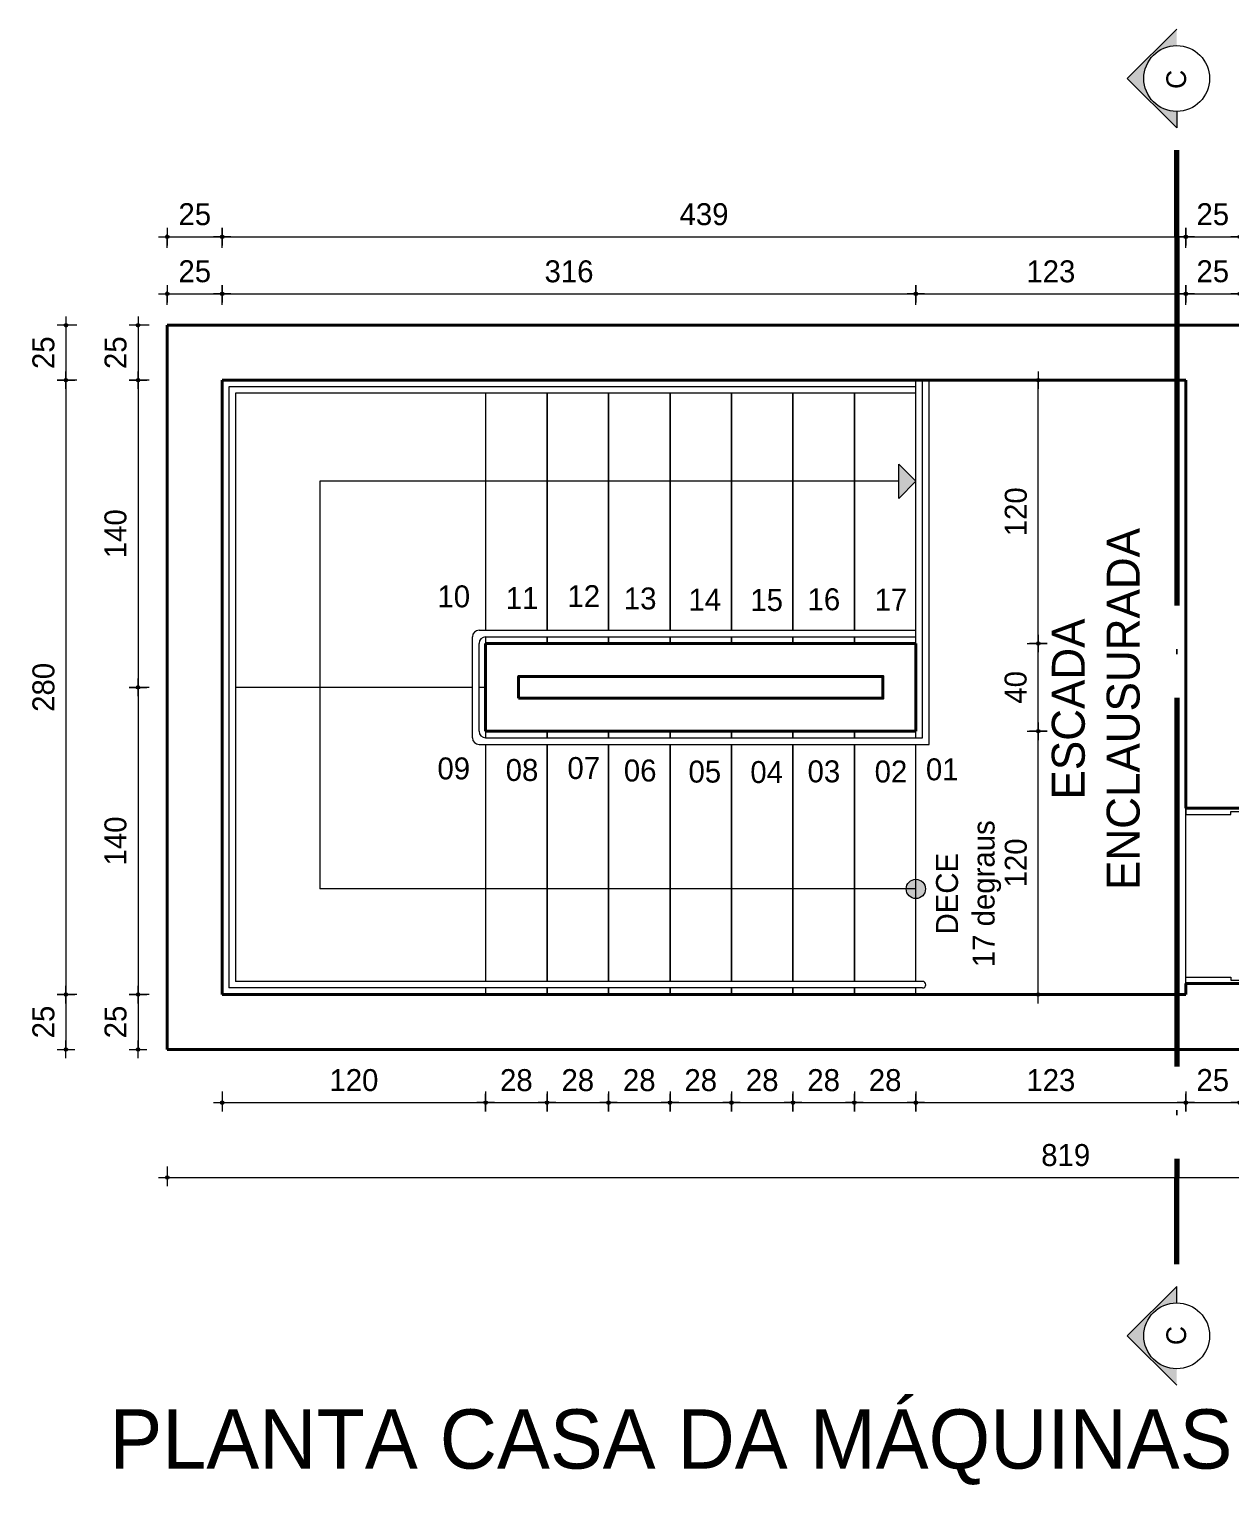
# Model space of a CAD drawing. Header units: millimetres. Extents: x 13204 to 24802, y 21209 to 40694.
# Drawn here: x 18026 to 18573, y 37488 to 38152 of the extents above; entities that cross this region are included whole.
import ezdxf

# ---------------------------------------------------------------- set-up
doc = ezdxf.new("R2010")
doc.units = ezdxf.units.MM
doc.linetypes.add('ACAD_ISO04W100', pattern=[30, 24, -3, 0, -3])
doc.linetypes.add('ACAD_ISO12W100', pattern=[21, 12, -3, 0, -3, 0, -3])
for name, color, linetype, lineweight in [('COTAS', 30, 'Continuous', 5), ('ESQUADRIA', 2, 'Continuous', 20), ('Esquadrias', 2, 'Continuous', 20), ('Linha Corte', 7, 'Continuous', 70), ('PAREDE', 1, 'Continuous', 40), ('Paredes', 1, 'Continuous', 40), ('PISO', 5, 'Continuous', 5), ('TEXTO', 4, 'Continuous', 5)]:
    doc.layers.add(name, color=color, linetype=linetype, lineweight=lineweight)
doc.layers.add('EIXO', color=1, linetype='Continuous')
doc.styles.add('LANA', font='stylu.ttf')
doc.dimstyles.new('COTA 50', dxfattribs={"dimscale": 0, "dimtxt": 10, "dimasz": 0.5, "dimexe": 1.25, "dimexo": 5, "dimgap": 5, "dimtad": 1, "dimdec": 0, "dimtxsty": 'LANA', "dimblk": 'cota', "dimcen": 2.5, "dimse2": 1, "dimclrd": 256, "dimclre": 256, "dimclrt": 256, "dimaunit": 1, "dimadec": 0, "dimazin": 0, "dimtfac": 1, "dimtdec": 0, "dimtmove": 0, "dimatfit": 3, "dimldrblk": 'DOTSMALL', "dimfxl": 5, "dimfxlon": 1, "dimtzin": 9, "dimlwd": -1, "dimlwe": -1, "dimarcsym": 0})

# ---------------------------------------------------------------- blocks, each defined once
blk = doc.blocks.new('*U118', base_point=(59980.12, 15592.17))
at = {"layer": 'Esquadrias'}
for p, q in [((59973.87, 15664.17), (59970.37, 15664.17)), ((59970.37, 15664.17), (59970.37, 15652.67)), ((59974.62, 15665.92), (59973.87, 15665.92)), ((59973.87, 15665.92), (59973.87, 15660.42)), ((59978.62, 15669.17), (59974.62, 15669.17)), ((59974.62, 15669.17), (59974.62, 15592.17)), ((59978.62, 15592.17), (59978.62, 15669.17)), ((59978.62, 15665.92), (59979.37, 15665.92)), ((59979.37, 15665.92), (59979.37, 15660.42)), ((59979.37, 15664.17), (59982.87, 15664.17)), ((59982.87, 15664.17), (59982.87, 15652.67)), ((59971.12, 15652.67), (59971.12, 15662.17)), ((59971.12, 15662.17), (59973.87, 15662.17)), ((59973.87, 15660.42), (59974.62, 15660.42)), ((59979.37, 15660.42), (59978.62, 15660.42)), ((59982.12, 15662.17), (59979.37, 15662.17)), ((59982.12, 15652.67), (59982.12, 15662.17)), ((59970.37, 15652.67), (59971.12, 15652.67)), ((59982.87, 15652.67), (59982.12, 15652.67)), ((59901.62, 15592.17), (59900.12, 15592.17)), ((59901.62, 15588.17), (59901.62, 15592.17)), ((59974.62, 15592.17), (59978.62, 15592.17)), ((59978.62, 15592.17), (59980.12, 15592.17)), ((59978.62, 15588.17), (59978.62, 15592.17)), ((59903.12, 15588.17), (59901.62, 15588.17)), ((59903.12, 15567.62), (59903.12, 15588.17)), ((59977.12, 15567.62), (59977.12, 15588.17)), ((59977.12, 15588.17), (59978.62, 15588.17)), ((59900.12, 15567.62), (59903.12, 15567.62)), ((59980.12, 15567.62), (59977.12, 15567.62))]:
    blk.add_line(p, q, dxfattribs=at)
at = {"layer": 'Esquadrias', "color": 0}
for p, q in [((59900.12, 15567.62), (59900.12, 15567.62)), ((59980.12, 15567.62), (59900.12, 15567.62)), ((59980.12, 15567.62), (59980.12, 15567.62))]:
    blk.add_line(p, q, dxfattribs=at)
blk.add_arc((59978.62, 15592.17), 77, 90, 180, dxfattribs=at)
blk = doc.blocks.new('cota')
at = {"layer": 'COTAS'}
blk.add_hatch(color=256, dxfattribs=at).paths.add_polyline_path([(-1.6, 0, 1), (1.6, 0, 1)])
for points in [[(-1.6, 0), (-8, 0)], [(0, 1.6), (0, 8)], [(8, 0), (1.6, 0)], [(0, -8), (0, -1.6)]]:
    blk.add_lwpolyline(points, dxfattribs=at)
blk.add_circle((0, 0), 1.6, dxfattribs=at)
blk = doc.blocks.new('*D809')
at = {"layer": 'COTAS', "transparency": 16777216}
for p, q in [((18113.63, 38026.15), (18113.63, 38032.4)), ((18114.13, 38031.15), (18429.13, 38031.15))]:
    blk.add_line(p, q, dxfattribs=at)
at = {"layer": 'Defpoints', "color": 0, "transparency": 16777216}
for p in [(18429.63, 38031.15), (18113.63, 37991.81), (18429.63, 37991.81)]:
    blk.add_point(p, dxfattribs=at)
at = {"layer": 'COTAS', "transparency": 16777216, "xscale": 0.5, "yscale": 0.5, "zscale": 0.5, "rotation": 180}
blk.add_blockref('cota', (18113.63, 38031.15), dxfattribs=at)
at = {"layer": 'COTAS', "transparency": 16777216, "xscale": 0.5, "yscale": 0.5, "zscale": 0.5}
blk.add_blockref('cota', (18429.63, 38031.15), dxfattribs=at)
at = {"layer": 'COTAS', "transparency": 16777216, "insert": (18271.63, 38041.33), "char_height": 10, "attachment_point": 5, "style": 'LANA'}
blk.add_mtext('316', dxfattribs=at)
blk = doc.blocks.new('_DotSmall')
at = {"layer": 'PAREDE', "color": 0, "const_width": 0.5}
blk.add_lwpolyline([(-0.0625, 0, 1), (0.0625, 0, 1)], format="xyb", close=True, dxfattribs=at)
blk = doc.blocks.new('*D810')
at = {"layer": 'COTAS', "transparency": 16777216}
for p, q in [((18429.63, 38026.15), (18429.63, 38032.4)), ((18430.13, 38031.15), (18552.13, 38031.15))]:
    blk.add_line(p, q, dxfattribs=at)
at = {"layer": 'Defpoints', "color": 0, "transparency": 16777216}
for p in [(18552.63, 38031.15), (18429.63, 37991.81), (18552.63, 37991.81)]:
    blk.add_point(p, dxfattribs=at)
at = {"layer": 'COTAS', "transparency": 16777216, "xscale": 0.5, "yscale": 0.5, "zscale": 0.5, "rotation": 180}
blk.add_blockref('cota', (18429.63, 38031.15), dxfattribs=at)
at = {"layer": 'COTAS', "transparency": 16777216, "xscale": 0.5, "yscale": 0.5, "zscale": 0.5}
blk.add_blockref('cota', (18552.63, 38031.15), dxfattribs=at)
at = {"layer": 'COTAS', "transparency": 16777216, "insert": (18491.13, 38041.32), "char_height": 10, "attachment_point": 5, "style": 'LANA'}
blk.add_mtext('123', dxfattribs=at)
blk = doc.blocks.new('*D811')
at = {"layer": 'COTAS', "transparency": 16777216}
for p, q in [((18552.63, 38026.15), (18552.63, 38032.4)), ((18553.13, 38031.15), (18576.68, 38031.15))]:
    blk.add_line(p, q, dxfattribs=at)
at = {"layer": 'Defpoints', "color": 0, "transparency": 16777216}
for p in [(18577.18, 38031.15), (18552.63, 37991.81), (18577.18, 37991.81)]:
    blk.add_point(p, dxfattribs=at)
at = {"layer": 'COTAS', "transparency": 16777216, "xscale": 0.5, "yscale": 0.5, "zscale": 0.5, "rotation": 180}
blk.add_blockref('cota', (18552.63, 38031.15), dxfattribs=at)
at = {"layer": 'COTAS', "transparency": 16777216, "xscale": 0.5, "yscale": 0.5, "zscale": 0.5}
blk.add_blockref('cota', (18577.18, 38031.15), dxfattribs=at)
at = {"layer": 'COTAS', "transparency": 16777216, "insert": (18564.9, 38041.36), "char_height": 10, "attachment_point": 5, "style": 'LANA'}
blk.add_mtext('25', dxfattribs=at)
blk = doc.blocks.new('*D815')
at = {"layer": 'COTAS', "transparency": 16777216}
for p, q in [((18088.63, 38026.15), (18088.63, 38032.4)), ((18089.13, 38031.15), (18113.13, 38031.15))]:
    blk.add_line(p, q, dxfattribs=at)
at = {"layer": 'Defpoints', "color": 0, "transparency": 16777216}
for p in [(18113.63, 38031.15), (18088.63, 38016.81), (18113.63, 37991.81)]:
    blk.add_point(p, dxfattribs=at)
at = {"layer": 'COTAS', "transparency": 16777216, "xscale": 0.5, "yscale": 0.5, "zscale": 0.5, "rotation": 180}
blk.add_blockref('cota', (18088.63, 38031.15), dxfattribs=at)
at = {"layer": 'COTAS', "transparency": 16777216, "xscale": 0.5, "yscale": 0.5, "zscale": 0.5}
blk.add_blockref('cota', (18113.63, 38031.15), dxfattribs=at)
at = {"layer": 'COTAS', "transparency": 16777216, "insert": (18101.13, 38041.36), "char_height": 10, "attachment_point": 5, "style": 'LANA'}
blk.add_mtext('25', dxfattribs=at)
blk = doc.blocks.new('*D794')
at = {"layer": 'COTAS', "transparency": 16777216}
for p, q in [((18080.3, 38016.81), (18074.05, 38016.81)), ((18075.3, 38016.31), (18075.3, 37992.31))]:
    blk.add_line(p, q, dxfattribs=at)
at = {"layer": 'Defpoints', "color": 0, "transparency": 16777216}
for p in [(18088.63, 38016.81), (18075.3, 37991.81), (18113.63, 37991.81)]:
    blk.add_point(p, dxfattribs=at)
at = {"layer": 'COTAS', "transparency": 16777216, "xscale": 0.5, "yscale": 0.5, "zscale": 0.5}
for p, rotation in [((18075.3, 38016.81), 90), ((18075.3, 37991.81), 270)]:
    blk.add_blockref('cota', p, dxfattribs=dict(at, rotation=rotation))
at = {"layer": 'COTAS', "transparency": 16777216, "insert": (18065.09, 38004.31), "char_height": 10, "attachment_point": 5, "rotation": 90, "style": 'LANA'}
blk.add_mtext('25', dxfattribs=at)
blk = doc.blocks.new('*D816')
at = {"layer": 'COTAS', "transparency": 16777216}
for p, q in [((18080.3, 37991.81), (18074.05, 37991.81)), ((18075.3, 37991.31), (18075.3, 37852.31))]:
    blk.add_line(p, q, dxfattribs=at)
at = {"layer": 'Defpoints', "color": 0, "transparency": 16777216}
for p in [(18113.63, 37991.81), (18075.3, 37851.81), (18158.04, 37851.81)]:
    blk.add_point(p, dxfattribs=at)
at = {"layer": 'COTAS', "transparency": 16777216, "xscale": 0.5, "yscale": 0.5, "zscale": 0.5}
for p, rotation in [((18075.3, 37991.81), 90), ((18075.3, 37851.81), 270)]:
    blk.add_blockref('cota', p, dxfattribs=dict(at, rotation=rotation))
at = {"layer": 'COTAS', "transparency": 16777216, "insert": (18065.04, 37921.81), "char_height": 10, "attachment_point": 5, "rotation": 90, "style": 'LANA'}
blk.add_mtext('140', dxfattribs=at)
blk = doc.blocks.new('*D817')
at = {"layer": 'COTAS', "transparency": 16777216}
for p, q in [((18080.3, 37851.81), (18074.05, 37851.81)), ((18075.3, 37851.31), (18075.3, 37712.31))]:
    blk.add_line(p, q, dxfattribs=at)
at = {"layer": 'Defpoints', "color": 0, "transparency": 16777216}
for p in [(18158.04, 37851.81), (18075.3, 37711.81), (18233.63, 37711.81)]:
    blk.add_point(p, dxfattribs=at)
at = {"layer": 'COTAS', "transparency": 16777216, "xscale": 0.5, "yscale": 0.5, "zscale": 0.5}
for p, rotation in [((18075.3, 37851.81), 90), ((18075.3, 37711.81), 270)]:
    blk.add_blockref('cota', p, dxfattribs=dict(at, rotation=rotation))
at = {"layer": 'COTAS', "transparency": 16777216, "insert": (18065.04, 37781.81), "char_height": 10, "attachment_point": 5, "rotation": 90, "style": 'LANA'}
blk.add_mtext('140', dxfattribs=at)
blk = doc.blocks.new('*D818')
at = {"layer": 'COTAS', "transparency": 16777216}
for p, q in [((18080.3, 37711.81), (18074.05, 37711.81)), ((18075.3, 37711.31), (18075.3, 37687.31))]:
    blk.add_line(p, q, dxfattribs=at)
at = {"layer": 'Defpoints', "color": 0, "transparency": 16777216}
for p in [(18233.63, 37711.81), (18075.3, 37686.81), (18088.63, 37686.81)]:
    blk.add_point(p, dxfattribs=at)
at = {"layer": 'COTAS', "transparency": 16777216, "xscale": 0.5, "yscale": 0.5, "zscale": 0.5}
for p, rotation in [((18075.3, 37711.81), 90), ((18075.3, 37686.81), 270)]:
    blk.add_blockref('cota', p, dxfattribs=dict(at, rotation=rotation))
at = {"layer": 'COTAS', "transparency": 16777216, "insert": (18065.09, 37699.31), "char_height": 10, "attachment_point": 5, "rotation": 90, "style": 'LANA'}
blk.add_mtext('25', dxfattribs=at)
blk = doc.blocks.new('*D819')
at = {"layer": 'COTAS', "transparency": 16777216}
for p, q in [((18113.63, 37667.59), (18113.63, 37661.34)), ((18114.13, 37662.59), (18233.13, 37662.59))]:
    blk.add_line(p, q, dxfattribs=at)
at = {"layer": 'Defpoints', "color": 0, "transparency": 16777216}
for p in [(18233.63, 37759.95), (18113.63, 37711.81), (18233.63, 37662.59)]:
    blk.add_point(p, dxfattribs=at)
at = {"layer": 'COTAS', "transparency": 16777216, "xscale": 0.5, "yscale": 0.5, "zscale": 0.5, "rotation": 180}
blk.add_blockref('cota', (18113.63, 37662.59), dxfattribs=at)
at = {"layer": 'COTAS', "transparency": 16777216, "xscale": 0.5, "yscale": 0.5, "zscale": 0.5}
blk.add_blockref('cota', (18233.63, 37662.59), dxfattribs=at)
at = {"layer": 'COTAS', "transparency": 16777216, "insert": (18173.63, 37672.77), "char_height": 10, "attachment_point": 5, "style": 'LANA'}
blk.add_mtext('120', dxfattribs=at)
blk = doc.blocks.new('*D820')
at = {"layer": 'COTAS', "transparency": 16777216}
for p, q in [((18233.63, 37667.59), (18233.63, 37661.34)), ((18234.13, 37662.59), (18261.13, 37662.59))]:
    blk.add_line(p, q, dxfattribs=at)
at = {"layer": 'Defpoints', "color": 0, "transparency": 16777216}
for p in [(18233.63, 37759.95), (18261.63, 37711.81), (18261.63, 37662.59)]:
    blk.add_point(p, dxfattribs=at)
at = {"layer": 'COTAS', "transparency": 16777216, "xscale": 0.5, "yscale": 0.5, "zscale": 0.5, "rotation": 180}
blk.add_blockref('cota', (18233.63, 37662.59), dxfattribs=at)
at = {"layer": 'COTAS', "transparency": 16777216, "xscale": 0.5, "yscale": 0.5, "zscale": 0.5}
blk.add_blockref('cota', (18261.63, 37662.59), dxfattribs=at)
at = {"layer": 'COTAS', "transparency": 16777216, "insert": (18247.63, 37672.76), "char_height": 10, "attachment_point": 5, "style": 'LANA'}
blk.add_mtext('28', dxfattribs=at)
blk = doc.blocks.new('*D821')
at = {"layer": 'COTAS', "transparency": 16777216}
for p, q in [((18261.63, 37667.59), (18261.63, 37661.34)), ((18262.13, 37662.59), (18289.13, 37662.59))]:
    blk.add_line(p, q, dxfattribs=at)
at = {"layer": 'Defpoints', "color": 0, "transparency": 16777216}
for p in [(18261.63, 37711.81), (18289.63, 37711.81), (18289.63, 37662.59)]:
    blk.add_point(p, dxfattribs=at)
at = {"layer": 'COTAS', "transparency": 16777216, "xscale": 0.5, "yscale": 0.5, "zscale": 0.5, "rotation": 180}
blk.add_blockref('cota', (18261.63, 37662.59), dxfattribs=at)
at = {"layer": 'COTAS', "transparency": 16777216, "xscale": 0.5, "yscale": 0.5, "zscale": 0.5}
blk.add_blockref('cota', (18289.63, 37662.59), dxfattribs=at)
at = {"layer": 'COTAS', "transparency": 16777216, "insert": (18275.63, 37672.76), "char_height": 10, "attachment_point": 5, "style": 'LANA'}
blk.add_mtext('28', dxfattribs=at)
blk = doc.blocks.new('*D822')
at = {"layer": 'COTAS', "transparency": 16777216}
for p, q in [((18289.63, 37667.59), (18289.63, 37661.34)), ((18290.13, 37662.59), (18317.13, 37662.59))]:
    blk.add_line(p, q, dxfattribs=at)
at = {"layer": 'Defpoints', "color": 0, "transparency": 16777216}
for p in [(18289.63, 37711.81), (18317.63, 37711.81), (18317.63, 37662.59)]:
    blk.add_point(p, dxfattribs=at)
at = {"layer": 'COTAS', "transparency": 16777216, "xscale": 0.5, "yscale": 0.5, "zscale": 0.5, "rotation": 180}
blk.add_blockref('cota', (18289.63, 37662.59), dxfattribs=at)
at = {"layer": 'COTAS', "transparency": 16777216, "xscale": 0.5, "yscale": 0.5, "zscale": 0.5}
blk.add_blockref('cota', (18317.63, 37662.59), dxfattribs=at)
at = {"layer": 'COTAS', "transparency": 16777216, "insert": (18303.63, 37672.76), "char_height": 10, "attachment_point": 5, "style": 'LANA'}
blk.add_mtext('28', dxfattribs=at)
blk = doc.blocks.new('*D823')
at = {"layer": 'COTAS', "transparency": 16777216}
for p, q in [((18317.63, 37667.59), (18317.63, 37661.34)), ((18318.13, 37662.59), (18345.13, 37662.59))]:
    blk.add_line(p, q, dxfattribs=at)
at = {"layer": 'Defpoints', "color": 0, "transparency": 16777216}
for p in [(18317.63, 37711.81), (18345.63, 37711.81), (18345.63, 37662.59)]:
    blk.add_point(p, dxfattribs=at)
at = {"layer": 'COTAS', "transparency": 16777216, "xscale": 0.5, "yscale": 0.5, "zscale": 0.5, "rotation": 180}
blk.add_blockref('cota', (18317.63, 37662.59), dxfattribs=at)
at = {"layer": 'COTAS', "transparency": 16777216, "xscale": 0.5, "yscale": 0.5, "zscale": 0.5}
blk.add_blockref('cota', (18345.63, 37662.59), dxfattribs=at)
at = {"layer": 'COTAS', "transparency": 16777216, "insert": (18331.63, 37672.76), "char_height": 10, "attachment_point": 5, "style": 'LANA'}
blk.add_mtext('28', dxfattribs=at)
blk = doc.blocks.new('*D824')
at = {"layer": 'COTAS', "transparency": 16777216}
for p, q in [((18345.63, 37667.59), (18345.63, 37661.34)), ((18346.13, 37662.59), (18373.13, 37662.59))]:
    blk.add_line(p, q, dxfattribs=at)
at = {"layer": 'Defpoints', "color": 0, "transparency": 16777216}
for p in [(18345.63, 37711.81), (18373.63, 37711.81), (18373.63, 37662.59)]:
    blk.add_point(p, dxfattribs=at)
at = {"layer": 'COTAS', "transparency": 16777216, "xscale": 0.5, "yscale": 0.5, "zscale": 0.5, "rotation": 180}
blk.add_blockref('cota', (18345.63, 37662.59), dxfattribs=at)
at = {"layer": 'COTAS', "transparency": 16777216, "xscale": 0.5, "yscale": 0.5, "zscale": 0.5}
blk.add_blockref('cota', (18373.63, 37662.59), dxfattribs=at)
at = {"layer": 'COTAS', "transparency": 16777216, "insert": (18359.63, 37672.76), "char_height": 10, "attachment_point": 5, "style": 'LANA'}
blk.add_mtext('28', dxfattribs=at)
blk = doc.blocks.new('*D825')
at = {"layer": 'COTAS', "transparency": 16777216}
for p, q in [((18373.63, 37667.59), (18373.63, 37661.34)), ((18374.13, 37662.59), (18401.13, 37662.59))]:
    blk.add_line(p, q, dxfattribs=at)
at = {"layer": 'Defpoints', "color": 0, "transparency": 16777216}
for p in [(18373.63, 37711.81), (18401.63, 37711.81), (18401.63, 37662.59)]:
    blk.add_point(p, dxfattribs=at)
at = {"layer": 'COTAS', "transparency": 16777216, "xscale": 0.5, "yscale": 0.5, "zscale": 0.5, "rotation": 180}
blk.add_blockref('cota', (18373.63, 37662.59), dxfattribs=at)
at = {"layer": 'COTAS', "transparency": 16777216, "xscale": 0.5, "yscale": 0.5, "zscale": 0.5}
blk.add_blockref('cota', (18401.63, 37662.59), dxfattribs=at)
at = {"layer": 'COTAS', "transparency": 16777216, "insert": (18387.63, 37672.76), "char_height": 10, "attachment_point": 5, "style": 'LANA'}
blk.add_mtext('28', dxfattribs=at)
blk = doc.blocks.new('*D826')
at = {"layer": 'COTAS', "transparency": 16777216}
for p, q in [((18401.63, 37667.59), (18401.63, 37661.34)), ((18402.13, 37662.59), (18429.13, 37662.59))]:
    blk.add_line(p, q, dxfattribs=at)
at = {"layer": 'Defpoints', "color": 0, "transparency": 16777216}
for p in [(18401.63, 37711.81), (18429.63, 37711.81), (18429.63, 37662.59)]:
    blk.add_point(p, dxfattribs=at)
at = {"layer": 'COTAS', "transparency": 16777216, "xscale": 0.5, "yscale": 0.5, "zscale": 0.5, "rotation": 180}
blk.add_blockref('cota', (18401.63, 37662.59), dxfattribs=at)
at = {"layer": 'COTAS', "transparency": 16777216, "xscale": 0.5, "yscale": 0.5, "zscale": 0.5}
blk.add_blockref('cota', (18429.63, 37662.59), dxfattribs=at)
at = {"layer": 'COTAS', "transparency": 16777216, "insert": (18415.63, 37672.76), "char_height": 10, "attachment_point": 5, "style": 'LANA'}
blk.add_mtext('28', dxfattribs=at)
blk = doc.blocks.new('*D827')
at = {"layer": 'COTAS', "transparency": 16777216}
for p, q in [((18429.63, 37667.59), (18429.63, 37661.34)), ((18430.13, 37662.59), (18552.13, 37662.59))]:
    blk.add_line(p, q, dxfattribs=at)
at = {"layer": 'Defpoints', "color": 0, "transparency": 16777216}
for p in [(18429.63, 37711.81), (18552.63, 37711.81), (18552.63, 37662.59)]:
    blk.add_point(p, dxfattribs=at)
at = {"layer": 'COTAS', "transparency": 16777216, "xscale": 0.5, "yscale": 0.5, "zscale": 0.5, "rotation": 180}
blk.add_blockref('cota', (18429.63, 37662.59), dxfattribs=at)
at = {"layer": 'COTAS', "transparency": 16777216, "xscale": 0.5, "yscale": 0.5, "zscale": 0.5}
blk.add_blockref('cota', (18552.63, 37662.59), dxfattribs=at)
at = {"layer": 'COTAS', "transparency": 16777216, "insert": (18491.13, 37672.77), "char_height": 10, "attachment_point": 5, "style": 'LANA'}
blk.add_mtext('123', dxfattribs=at)
blk = doc.blocks.new('*D828')
at = {"layer": 'COTAS', "transparency": 16777216}
for p, q in [((18552.63, 37667.59), (18552.63, 37661.34)), ((18553.13, 37662.59), (18576.68, 37662.59))]:
    blk.add_line(p, q, dxfattribs=at)
at = {"layer": 'Defpoints', "color": 0, "transparency": 16777216}
for p in [(18552.63, 37711.81), (18577.18, 37711.81), (18577.18, 37662.59)]:
    blk.add_point(p, dxfattribs=at)
at = {"layer": 'COTAS', "transparency": 16777216, "xscale": 0.5, "yscale": 0.5, "zscale": 0.5, "rotation": 180}
blk.add_blockref('cota', (18552.63, 37662.59), dxfattribs=at)
at = {"layer": 'COTAS', "transparency": 16777216, "xscale": 0.5, "yscale": 0.5, "zscale": 0.5}
blk.add_blockref('cota', (18577.18, 37662.59), dxfattribs=at)
at = {"layer": 'COTAS', "transparency": 16777216, "insert": (18564.9, 37672.8), "char_height": 10, "attachment_point": 5, "style": 'LANA'}
blk.add_mtext('25', dxfattribs=at)
blk = doc.blocks.new('*D799')
at = {"layer": 'COTAS', "transparency": 16777216}
for p, q in [((18088.63, 38052.14), (18088.63, 38058.39)), ((18089.13, 38057.14), (18113.13, 38057.14))]:
    blk.add_line(p, q, dxfattribs=at)
at = {"layer": 'Defpoints', "color": 0, "transparency": 16777216}
for p in [(18113.63, 38057.14), (18088.63, 38016.81), (18113.63, 37991.81)]:
    blk.add_point(p, dxfattribs=at)
at = {"layer": 'COTAS', "transparency": 16777216, "xscale": 0.5, "yscale": 0.5, "zscale": 0.5, "rotation": 180}
blk.add_blockref('cota', (18088.63, 38057.14), dxfattribs=at)
at = {"layer": 'COTAS', "transparency": 16777216, "xscale": 0.5, "yscale": 0.5, "zscale": 0.5}
blk.add_blockref('cota', (18113.63, 38057.14), dxfattribs=at)
at = {"layer": 'COTAS', "transparency": 16777216, "insert": (18101.13, 38067.36), "char_height": 10, "attachment_point": 5, "style": 'LANA'}
blk.add_mtext('25', dxfattribs=at)
blk = doc.blocks.new('*D800')
at = {"layer": 'COTAS', "transparency": 16777216}
for p, q in [((18113.63, 38052.14), (18113.63, 38058.39)), ((18114.13, 38057.14), (18552.13, 38057.14))]:
    blk.add_line(p, q, dxfattribs=at)
at = {"layer": 'Defpoints', "color": 0, "transparency": 16777216}
for p in [(18552.63, 38057.14), (18113.63, 37991.81), (18552.63, 37991.81)]:
    blk.add_point(p, dxfattribs=at)
at = {"layer": 'COTAS', "transparency": 16777216, "xscale": 0.5, "yscale": 0.5, "zscale": 0.5, "rotation": 180}
blk.add_blockref('cota', (18113.63, 38057.14), dxfattribs=at)
at = {"layer": 'COTAS', "transparency": 16777216, "xscale": 0.5, "yscale": 0.5, "zscale": 0.5}
blk.add_blockref('cota', (18552.63, 38057.14), dxfattribs=at)
at = {"layer": 'COTAS', "transparency": 16777216, "insert": (18333.13, 38067.36), "char_height": 10, "attachment_point": 5, "style": 'LANA'}
blk.add_mtext('439', dxfattribs=at)
blk = doc.blocks.new('*D801')
at = {"layer": 'COTAS', "transparency": 16777216}
for p, q in [((18552.63, 38052.14), (18552.63, 38058.39)), ((18553.13, 38057.14), (18576.68, 38057.14))]:
    blk.add_line(p, q, dxfattribs=at)
at = {"layer": 'Defpoints', "color": 0, "transparency": 16777216}
for p in [(18577.18, 38057.14), (18552.63, 37991.81), (18577.18, 37991.81)]:
    blk.add_point(p, dxfattribs=at)
at = {"layer": 'COTAS', "transparency": 16777216, "xscale": 0.5, "yscale": 0.5, "zscale": 0.5, "rotation": 180}
blk.add_blockref('cota', (18552.63, 38057.14), dxfattribs=at)
at = {"layer": 'COTAS', "transparency": 16777216, "xscale": 0.5, "yscale": 0.5, "zscale": 0.5}
blk.add_blockref('cota', (18577.18, 38057.14), dxfattribs=at)
at = {"layer": 'COTAS', "transparency": 16777216, "insert": (18564.9, 38067.36), "char_height": 10, "attachment_point": 5, "style": 'LANA'}
blk.add_mtext('25', dxfattribs=at)
blk = doc.blocks.new('*D804')
at = {"layer": 'COTAS', "transparency": 16777216}
for p, q in [((18047.45, 38016.81), (18041.2, 38016.81)), ((18042.45, 38016.31), (18042.45, 37992.31))]:
    blk.add_line(p, q, dxfattribs=at)
at = {"layer": 'Defpoints', "color": 0, "transparency": 16777216}
for p in [(18088.63, 38016.81), (18042.45, 37991.81), (18113.63, 37991.81)]:
    blk.add_point(p, dxfattribs=at)
at = {"layer": 'COTAS', "transparency": 16777216, "xscale": 0.5, "yscale": 0.5, "zscale": 0.5}
for p, rotation in [((18042.45, 38016.81), 90), ((18042.45, 37991.81), 270)]:
    blk.add_blockref('cota', p, dxfattribs=dict(at, rotation=rotation))
at = {"layer": 'COTAS', "transparency": 16777216, "insert": (18032.23, 38004.31), "char_height": 10, "attachment_point": 5, "rotation": 90, "style": 'LANA'}
blk.add_mtext('25', dxfattribs=at)
blk = doc.blocks.new('*D805')
at = {"layer": 'COTAS', "transparency": 16777216}
for p, q in [((18047.45, 37991.81), (18041.2, 37991.81)), ((18042.45, 37991.31), (18042.45, 37712.31))]:
    blk.add_line(p, q, dxfattribs=at)
at = {"layer": 'Defpoints', "color": 0, "transparency": 16777216}
for p in [(18113.63, 37991.81), (18042.45, 37711.81), (18113.63, 37711.81)]:
    blk.add_point(p, dxfattribs=at)
at = {"layer": 'COTAS', "transparency": 16777216, "xscale": 0.5, "yscale": 0.5, "zscale": 0.5}
for p, rotation in [((18042.45, 37991.81), 90), ((18042.45, 37711.81), 270)]:
    blk.add_blockref('cota', p, dxfattribs=dict(at, rotation=rotation))
at = {"layer": 'COTAS', "transparency": 16777216, "insert": (18032.24, 37851.81), "char_height": 10, "attachment_point": 5, "rotation": 90, "style": 'LANA'}
blk.add_mtext('280', dxfattribs=at)
blk = doc.blocks.new('*D806')
at = {"layer": 'COTAS', "transparency": 16777216}
for p, q in [((18047.45, 37711.81), (18041.2, 37711.81)), ((18042.45, 37711.31), (18042.45, 37687.31))]:
    blk.add_line(p, q, dxfattribs=at)
at = {"layer": 'Defpoints', "color": 0, "transparency": 16777216}
for p in [(18113.63, 37711.81), (18042.45, 37686.81), (18088.63, 37686.81)]:
    blk.add_point(p, dxfattribs=at)
at = {"layer": 'COTAS', "transparency": 16777216, "xscale": 0.5, "yscale": 0.5, "zscale": 0.5}
for p, rotation in [((18042.45, 37711.81), 90), ((18042.45, 37686.81), 270)]:
    blk.add_blockref('cota', p, dxfattribs=dict(at, rotation=rotation))
at = {"layer": 'COTAS', "transparency": 16777216, "insert": (18032.23, 37699.31), "char_height": 10, "attachment_point": 5, "rotation": 90, "style": 'LANA'}
blk.add_mtext('25', dxfattribs=at)
blk = doc.blocks.new('*D831')
at = {"layer": 'COTAS', "transparency": 16777216}
for p, q in [((18485.4, 37712.31), (18485.4, 37831.31)), ((18490.4, 37711.81), (18484.15, 37711.81))]:
    blk.add_line(p, q, dxfattribs=at)
at = {"layer": 'Defpoints', "color": 0, "transparency": 16777216}
for p in [(18429.63, 37831.81), (18485.4, 37831.81), (18552.63, 37711.81)]:
    blk.add_point(p, dxfattribs=at)
at = {"layer": 'COTAS', "transparency": 16777216, "xscale": 0.5, "yscale": 0.5, "zscale": 0.5}
for p, rotation in [((18485.4, 37831.81), 90), ((18485.4, 37711.81), 270)]:
    blk.add_blockref('cota', p, dxfattribs=dict(at, rotation=rotation))
at = {"layer": 'COTAS', "transparency": 16777216, "insert": (18475.22, 37771.81), "char_height": 10, "attachment_point": 5, "rotation": 90, "style": 'LANA'}
blk.add_mtext('120', dxfattribs=at)
blk = doc.blocks.new('*D832')
at = {"layer": 'COTAS', "transparency": 16777216}
for p, q in [((18485.4, 37832.31), (18485.4, 37871.31)), ((18480.4, 37831.81), (18486.65, 37831.81))]:
    blk.add_line(p, q, dxfattribs=at)
at = {"layer": 'Defpoints', "color": 0, "transparency": 16777216}
for p in [(18401.63, 37871.81), (18485.4, 37871.81), (18429.63, 37831.81)]:
    blk.add_point(p, dxfattribs=at)
at = {"layer": 'COTAS', "transparency": 16777216, "xscale": 0.5, "yscale": 0.5, "zscale": 0.5}
for p, rotation in [((18485.4, 37871.81), 90), ((18485.4, 37831.81), 270)]:
    blk.add_blockref('cota', p, dxfattribs=dict(at, rotation=rotation))
at = {"layer": 'COTAS', "transparency": 16777216, "insert": (18475.14, 37851.81), "char_height": 10, "attachment_point": 5, "rotation": 90, "style": 'LANA'}
blk.add_mtext('40', dxfattribs=at)
blk = doc.blocks.new('*D807')
at = {"layer": 'COTAS', "transparency": 16777216}
for p, q in [((18485.4, 37872.31), (18485.4, 37991.31)), ((18480.4, 37871.81), (18486.65, 37871.81))]:
    blk.add_line(p, q, dxfattribs=at)
at = {"layer": 'Defpoints', "color": 0, "transparency": 16777216}
for p in [(18485.4, 37991.81), (18552.63, 37991.81), (18401.63, 37871.81)]:
    blk.add_point(p, dxfattribs=at)
at = {"layer": 'COTAS', "transparency": 16777216, "xscale": 0.5, "yscale": 0.5, "zscale": 0.5}
for p, rotation in [((18485.4, 37991.81), 90), ((18485.4, 37871.81), 270)]:
    blk.add_blockref('cota', p, dxfattribs=dict(at, rotation=rotation))
at = {"layer": 'COTAS', "transparency": 16777216, "insert": (18475.22, 37931.81), "char_height": 10, "attachment_point": 5, "rotation": 90, "style": 'LANA'}
blk.add_mtext('120', dxfattribs=at)
blk = doc.blocks.new('*D808')
at = {"layer": 'COTAS', "transparency": 16777216}
for p, q in [((18088.63, 37633.43), (18088.63, 37627.18)), ((18089.13, 37628.43), (18906.68, 37628.43))]:
    blk.add_line(p, q, dxfattribs=at)
at = {"layer": 'Defpoints', "color": 0, "transparency": 16777216}
for p in [(18088.63, 38016.81), (18907.18, 38016.81), (18907.18, 37628.43)]:
    blk.add_point(p, dxfattribs=at)
at = {"layer": 'COTAS', "transparency": 16777216, "xscale": 0.5, "yscale": 0.5, "zscale": 0.5, "rotation": 180}
blk.add_blockref('cota', (18088.63, 37628.43), dxfattribs=at)
at = {"layer": 'COTAS', "transparency": 16777216, "xscale": 0.5, "yscale": 0.5, "zscale": 0.5}
blk.add_blockref('cota', (18907.18, 37628.43), dxfattribs=at)
at = {"layer": 'COTAS', "transparency": 16777216, "insert": (18497.9, 37638.61), "char_height": 10, "attachment_point": 5, "style": 'LANA'}
blk.add_mtext('819', dxfattribs=at)

msp = doc.modelspace()

# ---------------------------------------------------------------- hatches: boundary and pattern name
at = {"layer": 'TEXTO'}
for points in [[(18548.46, 38144.27), (18548.46, 38151.77), (18525.96, 38129.27), (18548.46, 38106.77), (18548.46, 38114.27, -1)], [(18421.82, 37953.54), (18429.63, 37945.73), (18421.82, 37937.92)], [(18548.46, 37541.31), (18548.46, 37533.81), (18525.96, 37556.31), (18548.46, 37578.81), (18548.46, 37571.31, 1)]]:
    msp.add_hatch(color=256, dxfattribs=at).paths.add_polyline_path(points)
h = msp.add_hatch(color=256, dxfattribs=at)
edge = h.paths.add_edge_path()
edge.add_arc((18429.63, 37759.95), 4.39, 0, 360)

# ---------------------------------------------------------------- linework, layer by layer
at = {"layer": 'EIXO', "color": 1}
msp.add_lwpolyline([(18398.63, 38016.81), (18437.18, 38016.81)], dxfattribs=at)
at = {"layer": 'Esquadrias'}
for p, q in [((18227.63, 37851.81), (18119.63, 37851.81)), ((18233.63, 37851.81), (18230.63, 37851.81))]:
    msp.add_line(p, q, dxfattribs=at)
for points in [[(18233.63, 37985.81), (18233.63, 37877.81)], [(18261.63, 37877.81), (18261.63, 37985.81)], [(18261.63, 37985.81), (18261.63, 37877.81)], [(18289.63, 37877.81), (18289.63, 37985.81)], [(18289.63, 37985.81), (18289.63, 37877.81)], [(18317.63, 37877.81), (18317.63, 37985.81)], [(18317.63, 37985.81), (18317.63, 37877.81)], [(18345.63, 37877.81), (18345.63, 37985.81)], [(18345.63, 37985.81), (18345.63, 37877.81)], [(18373.63, 37877.81), (18373.63, 37985.81)], [(18373.63, 37985.81), (18373.63, 37877.81)], [(18401.63, 37877.81), (18401.63, 37985.81)], [(18401.63, 37985.81), (18401.63, 37877.81)], [(18429.63, 37874.81), (18429.63, 37991.81)], [(18429.63, 37988.81), (18429.63, 37991.81)], [(18233.63, 37874.81), (18233.63, 37871.81), (18261.63, 37871.81), (18261.63, 37874.81)], [(18261.63, 37874.81), (18261.63, 37871.81), (18289.63, 37871.81), (18289.63, 37874.81)], [(18289.63, 37874.81), (18289.63, 37871.81), (18317.63, 37871.81), (18317.63, 37874.81)], [(18317.63, 37874.81), (18317.63, 37871.81), (18345.63, 37871.81), (18345.63, 37874.81)], [(18345.63, 37874.81), (18345.63, 37871.81), (18373.63, 37871.81), (18373.63, 37874.81)], [(18373.63, 37874.81), (18373.63, 37871.81), (18401.63, 37871.81), (18401.63, 37874.81)], [(18401.63, 37874.81), (18401.63, 37871.81), (18429.63, 37871.81), (18429.63, 37874.81)], [(18429.63, 37871.81), (18429.63, 37874.81)], [(18261.63, 37831.81), (18233.63, 37831.81), (18233.63, 37828.81)], [(18261.63, 37828.81), (18261.63, 37831.81)], [(18289.63, 37831.81), (18261.63, 37831.81), (18261.63, 37828.81)], [(18289.63, 37828.81), (18289.63, 37831.81)], [(18317.63, 37831.81), (18289.63, 37831.81), (18289.63, 37828.81)], [(18317.63, 37828.81), (18317.63, 37831.81)], [(18345.63, 37831.81), (18317.63, 37831.81), (18317.63, 37828.81)], [(18345.63, 37828.81), (18345.63, 37831.81)], [(18373.63, 37831.81), (18345.63, 37831.81), (18345.63, 37828.81)], [(18373.63, 37828.81), (18373.63, 37831.81)], [(18401.63, 37831.81), (18373.63, 37831.81), (18373.63, 37828.81)], [(18401.63, 37828.81), (18401.63, 37831.81)], [(18429.63, 37831.81), (18401.63, 37831.81), (18401.63, 37828.81)], [(18429.63, 37828.81), (18429.63, 37831.81)], [(18233.63, 37825.81), (18233.63, 37717.81)], [(18261.63, 37717.81), (18261.63, 37825.81)], [(18261.63, 37825.81), (18261.63, 37717.81)], [(18289.63, 37717.81), (18289.63, 37825.81)], [(18289.63, 37825.81), (18289.63, 37717.81)], [(18317.63, 37717.81), (18317.63, 37825.81)], [(18317.63, 37825.81), (18317.63, 37717.81)], [(18345.63, 37717.81), (18345.63, 37825.81)], [(18345.63, 37825.81), (18345.63, 37717.81)], [(18373.63, 37717.81), (18373.63, 37825.81)], [(18373.63, 37825.81), (18373.63, 37717.81)], [(18401.63, 37717.81), (18401.63, 37825.81)], [(18401.63, 37825.81), (18401.63, 37717.81)], [(18429.63, 37717.81), (18429.63, 37825.81)], [(18233.63, 37714.81), (18233.63, 37711.81), (18261.63, 37711.81), (18261.63, 37714.81)], [(18261.63, 37714.81), (18261.63, 37711.81), (18289.63, 37711.81), (18289.63, 37714.81)], [(18289.63, 37714.81), (18289.63, 37711.81), (18317.63, 37711.81), (18317.63, 37714.81)], [(18317.63, 37714.81), (18317.63, 37711.81), (18345.63, 37711.81), (18345.63, 37714.81)], [(18345.63, 37714.81), (18345.63, 37711.81), (18373.63, 37711.81), (18373.63, 37714.81)], [(18373.63, 37714.81), (18373.63, 37711.81), (18401.63, 37711.81), (18401.63, 37714.81)], [(18401.63, 37714.81), (18401.63, 37711.81), (18429.63, 37711.81), (18429.63, 37714.81)]]:
    msp.add_lwpolyline(points, dxfattribs=at)
at = {"layer": 'Linha Corte', "linetype": 'ACAD_ISO04W100', "ltscale": 7}
msp.add_line((18548.46, 38057.14), (18548.46, 37628.43), dxfattribs=at)
at = {"layer": 'PAREDE'}
for p, q in [((18577.18, 37796.81), (18552.63, 37796.81)), ((18577.18, 37716.81), (18552.63, 37716.81))]:
    msp.add_line(p, q, dxfattribs=at)
at = {"layer": 'Paredes'}
for p, q in [((18088.63, 38016.81), (18088.63, 37686.81)), ((18088.63, 38016.81), (18907.18, 38016.81)), ((18113.63, 37991.81), (18113.63, 37711.81)), ((18552.63, 37991.81), (18113.63, 37991.81)), ((18552.63, 37991.81), (18552.63, 37796.81)), ((18233.63, 37831.81), (18233.63, 37871.81)), ((18233.63, 37871.81), (18429.63, 37871.81)), ((18429.63, 37871.81), (18429.63, 37831.81)), ((18429.63, 37831.81), (18233.63, 37831.81)), ((18552.63, 37716.81), (18552.63, 37711.81)), ((18552.63, 37711.81), (18113.63, 37711.81)), ((18907.18, 37686.81), (18088.63, 37686.81))]:
    msp.add_line(p, q, dxfattribs=at)
msp.add_lwpolyline([(18248.63, 37846.81), (18248.63, 37856.81), (18414.63, 37856.81), (18414.63, 37846.81)], close=True, dxfattribs=at)
at = {"layer": 'PISO'}
for p, q in [((18116.63, 37988.81), (18116.63, 37714.81)), ((18429.63, 37988.81), (18116.63, 37988.81)), ((18119.63, 37985.81), (18119.63, 37717.81)), ((18429.63, 37985.81), (18119.63, 37985.81)), ((18227.63, 37828.81), (18227.63, 37874.81)), ((18230.63, 37877.81), (18429.63, 37877.81)), ((18233.63, 37874.81), (18429.63, 37874.81)), ((18230.63, 37831.81), (18230.63, 37871.81)), ((18432.63, 37714.81), (18116.63, 37714.81)), ((18432.63, 37717.81), (18119.63, 37717.81))]:
    msp.add_line(p, q, dxfattribs=at)
for points in [[(18230.63, 37825.81), (18435.63, 37825.81), (18435.63, 37991.81)], [(18233.63, 37828.81), (18432.63, 37828.81), (18432.63, 37991.81)]]:
    msp.add_lwpolyline(points, dxfattribs=at)
for centre, radius, start, end in [((18230.63, 37874.81), 3, 90, 180), ((18233.63, 37871.81), 3, 90, 180), ((18230.63, 37828.81), 3, 180, 270), ((18233.63, 37831.81), 3, 180, 270), ((18432.63, 37716.31), 1.5, 270, 90)]:
    msp.add_arc(centre, radius, start, end, dxfattribs=at)
at = {"layer": 'TEXTO'}
for p, q in [((18548.46, 38151.77), (18525.96, 38129.27)), ((18548.46, 38106.77), (18525.96, 38129.27)), ((18548.46, 38114.27), (18548.46, 38106.77)), ((18429.63, 37945.73), (18421.82, 37953.54)), ((18421.82, 37937.92), (18421.82, 37953.54)), ((18421.82, 37945.73), (18158.04, 37945.73)), ((18158.04, 37945.73), (18158.04, 37759.95)), ((18429.63, 37945.73), (18421.82, 37937.92)), ((18429.63, 37759.95), (18158.04, 37759.95)), ((18548.46, 37578.81), (18525.96, 37556.31)), ((18548.46, 37571.31), (18548.46, 37578.81)), ((18548.46, 37533.81), (18525.96, 37556.31))]:
    msp.add_line(p, q, dxfattribs=at)
at = {"layer": 'TEXTO', "linetype": 'ACAD_ISO12W100', "ltscale": 0.15, "const_width": 2.5}
for points in [[(18548.46, 38096.75), (18548.46, 38057.14)], [(18548.46, 37588.82), (18548.46, 37628.43)]]:
    msp.add_lwpolyline(points, dxfattribs=at)
at = {"layer": 'TEXTO'}
for centre, radius in [((18548.46, 38129.27), 15), ((18429.63, 37759.95), 4.39), ((18548.46, 37556.31), 15)]:
    msp.add_circle(centre, radius, dxfattribs=at)
for points in [[(18548.46, 38106.77), (18548.46, 38106.77), (18548.46, 38106.77), (18525.96, 38129.27)], [(18548.46, 37578.81), (18548.46, 37578.81), (18548.46, 37578.81), (18525.96, 37556.31)]]:
    msp.add_solid(points, dxfattribs=at)

# ---------------------------------------------------------------- block references
at = {"layer": 'Esquadrias', "color": 5, "rotation": 270}
msp.add_blockref('*U118', (18577.18, 37716.81), dxfattribs=at)

# ---------------------------------------------------------------- texts
at = {"layer": 'ESQUADRIA', "insert": (18062.25, 37522.79), "char_height": 27, "width": 813.3521, "attachment_point": 1, "style": 'LANA'}
msp.add_mtext('PLANTA CASA DA MÁQUINAS ', dxfattribs=at)
at = {"layer": 'TEXTO', "style": 'LANA'}
for p in [(18552.74, 38124.51), (18552.74, 37552.09)]:
    msp.add_text('C', height=9, rotation=90, dxfattribs=at).set_placement(p)
at = {"layer": 'TEXTO', "width": 175.9752, "attachment_point": 5, "rotation": 90, "style": 'LANA'}
for s, insert, char_height in [('ESCADA\\PENCLAUSURADA', (18511.68, 37841.94), 15), ('DECE\\P17 degraus', (18453.66, 37757.77), 10)]:
    msp.add_mtext(s, dxfattribs=dict(at, insert=insert, char_height=char_height))
at = {"layer": 'TEXTO', "char_height": 10, "width": 175.9752, "attachment_point": 5, "style": 'LANA'}
for s, insert in [('10', (18219.12, 37893.2)), ('11', (18250.21, 37892.49)), ('12', (18278.33, 37893.37)), ('13', (18304.04, 37892.25)), ('14', (18333.48, 37891.75)), ('15', (18361.66, 37891.55)), ('16', (18387.73, 37891.87)), ('17', (18418.3, 37891.8)), ('09', (18219.12, 37814.79)), ('07', (18278.33, 37814.96)), ('08', (18250.21, 37814.08)), ('06', (18304.04, 37813.84)), ('05', (18333.48, 37813.34)), ('04', (18361.66, 37813.14)), ('03', (18387.73, 37813.46)), ('02', (18418.3, 37813.39)), ('01', (18441.66, 37814.38))]:
    msp.add_mtext(s, dxfattribs=dict(at, insert=insert))

# ---------------------------------------------------------------- dimensions: what is measured, and where the dimension line sits
at = {"layer": 'COTAS'}
for base, p1, p2, override, picture, middle in [((18113.63, 38057.14), (18088.63, 38016.81), (18113.63, 37991.81), {"dimscale": 1}, '*D799', (18101.13, 38057.14)), ((18577.18, 38057.14), (18552.63, 37991.81), (18577.18, 37991.81), {"dimscale": 1, "dimtmove": 1}, '*D801', (18564.9, 38057.14)), ((18113.63, 38031.15), (18088.63, 38016.81), (18113.63, 37991.81), {"dimscale": 1}, '*D815', (18101.13, 38031.15)), ((18577.18, 38031.15), (18552.63, 37991.81), (18577.18, 37991.81), {"dimscale": 1, "dimtmove": 1}, '*D811', (18564.9, 38031.15)), ((18577.18, 37662.59), (18552.63, 37711.81), (18577.18, 37711.81), {"dimscale": 1, "dimtmove": 1}, '*D828', (18564.9, 37662.59))]:
    dim = msp.add_linear_dim(base=base, p1=p1, p2=p2, dimstyle='COTA 50', override=override, dxfattribs=at)
    dim.commit()
    dim.dimension.update_dxf_attribs({"geometry": picture, "text_midpoint": middle, "dimtype": 160})
for base, p1, p2, override, picture, middle in [((18552.63, 38057.14), (18113.63, 37991.81), (18552.63, 37991.81), {"dimscale": 1, "dimtmove": 1}, '*D800', (18333.13, 38067.36)), ((18429.63, 38031.15), (18113.63, 37991.81), (18429.63, 37991.81), {"dimscale": 1}, '*D809', (18271.63, 38041.33)), ((18552.63, 38031.15), (18429.63, 37991.81), (18552.63, 37991.81), {"dimscale": 1, "dimtmove": 1}, '*D810', (18491.13, 38041.32)), ((18907.18, 37628.43), (18088.63, 38016.81), (18907.18, 38016.81), {"dimscale": 1}, '*D808', (18497.9, 37638.61)), ((18233.63, 37662.59), (18113.63, 37711.81), (18233.63, 37759.95), {"dimscale": 1}, '*D819', (18173.63, 37672.77)), ((18261.63, 37662.59), (18233.63, 37759.95), (18261.63, 37711.81), {"dimscale": 1, "dimtmove": 1}, '*D820', (18247.63, 37672.76)), ((18289.63, 37662.59), (18261.63, 37711.81), (18289.63, 37711.81), {"dimscale": 1, "dimtmove": 1}, '*D821', (18275.63, 37672.76)), ((18317.63, 37662.59), (18289.63, 37711.81), (18317.63, 37711.81), {"dimscale": 1, "dimtmove": 1}, '*D822', (18303.63, 37672.76)), ((18345.63, 37662.59), (18317.63, 37711.81), (18345.63, 37711.81), {"dimscale": 1, "dimtmove": 1}, '*D823', (18331.63, 37672.76)), ((18373.63, 37662.59), (18345.63, 37711.81), (18373.63, 37711.81), {"dimscale": 1, "dimtmove": 1}, '*D824', (18359.63, 37672.76)), ((18401.63, 37662.59), (18373.63, 37711.81), (18401.63, 37711.81), {"dimscale": 1, "dimtmove": 1}, '*D825', (18387.63, 37672.76)), ((18429.63, 37662.59), (18401.63, 37711.81), (18429.63, 37711.81), {"dimscale": 1, "dimtmove": 1}, '*D826', (18415.63, 37672.76)), ((18552.63, 37662.59), (18429.63, 37711.81), (18552.63, 37711.81), {"dimscale": 1, "dimtmove": 1}, '*D827', (18491.13, 37672.77))]:
    dim = msp.add_linear_dim(base=base, p1=p1, p2=p2, dimstyle='COTA 50', override=override, dxfattribs=at)
    dim.commit()
    dim.dimension.update_dxf_attribs({"geometry": picture, "text_midpoint": middle})
for base, p1, p2, override, picture, middle in [((18042.45, 37991.81), (18088.63, 38016.81), (18113.63, 37991.81), {"dimscale": 1}, '*D804', (18042.45, 38004.31)), ((18075.3, 37991.81), (18088.63, 38016.81), (18113.63, 37991.81), {"dimscale": 1}, '*D794', (18075.3, 38004.31)), ((18042.45, 37686.81), (18113.63, 37711.81), (18088.63, 37686.81), {"dimscale": 1, "dimtmove": 1}, '*D806', (18042.45, 37699.31)), ((18075.3, 37686.81), (18233.63, 37711.81), (18088.63, 37686.81), {"dimscale": 1, "dimtmove": 1}, '*D818', (18075.3, 37699.31))]:
    dim = msp.add_linear_dim(base=base, p1=p1, p2=p2, angle=90, dimstyle='COTA 50', override=override, dxfattribs=at)
    dim.commit()
    dim.dimension.update_dxf_attribs({"geometry": picture, "text_midpoint": middle, "dimtype": 160})
for base, p1, p2, override, picture, middle in [((18042.45, 37711.81), (18113.63, 37991.81), (18113.63, 37711.81), {"dimscale": 1, "dimtmove": 1}, '*D805', (18032.24, 37851.81)), ((18075.3, 37851.81), (18113.63, 37991.81), (18158.04, 37851.81), {"dimscale": 1}, '*D816', (18065.04, 37921.81)), ((18485.4, 37991.81), (18401.63, 37871.81), (18552.63, 37991.81), {"dimscale": 1, "dimtmove": 1}, '*D807', (18475.22, 37931.81)), ((18485.4, 37871.81), (18429.63, 37831.81), (18401.63, 37871.81), {"dimscale": 1, "dimtmove": 1}, '*D832', (18475.14, 37851.81)), ((18075.3, 37711.81), (18158.04, 37851.81), (18233.63, 37711.81), {"dimscale": 1, "dimtmove": 1}, '*D817', (18065.04, 37781.81)), ((18485.4, 37831.81), (18552.63, 37711.81), (18429.63, 37831.81), {"dimscale": 1}, '*D831', (18475.22, 37771.81))]:
    dim = msp.add_linear_dim(base=base, p1=p1, p2=p2, angle=90, dimstyle='COTA 50', override=override, dxfattribs=at)
    dim.commit()
    dim.dimension.update_dxf_attribs({"geometry": picture, "text_midpoint": middle})

doc.saveas('drawing.dxf')
